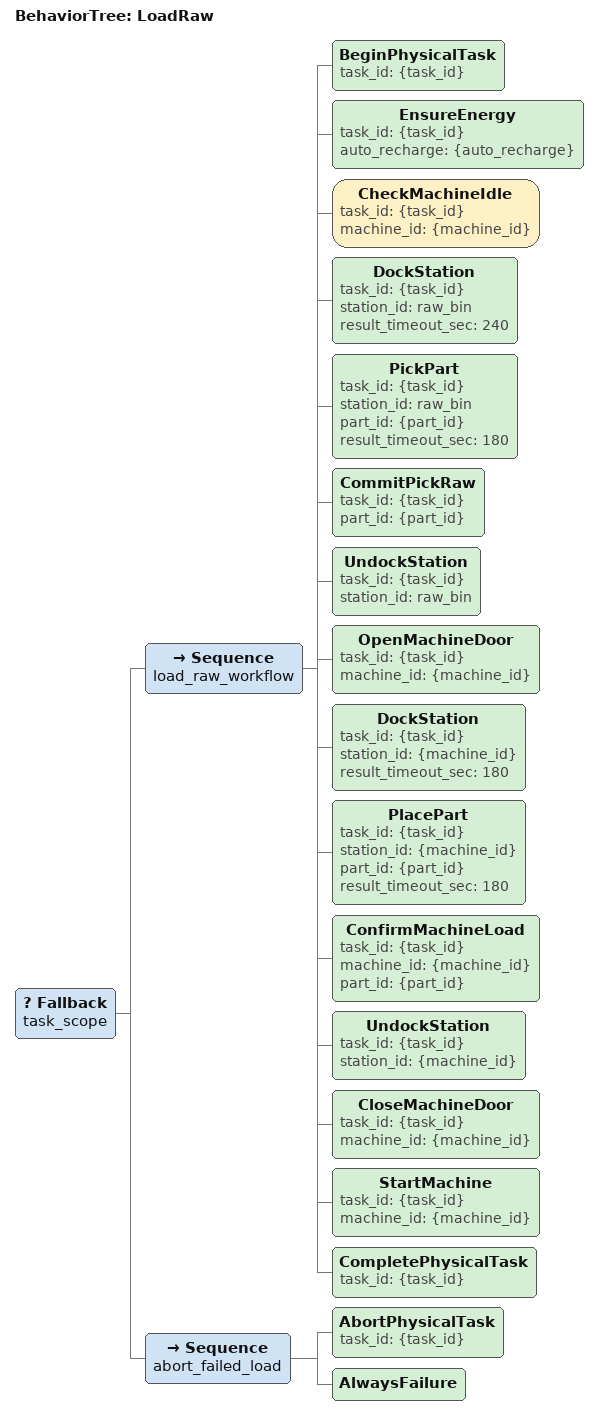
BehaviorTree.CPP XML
<root BTCPP_format="4" main_tree_to_execute="LoadRaw">
  <BehaviorTree ID="LoadRaw">
    <Fallback name="task_scope">
      <Sequence name="load_raw_workflow">
        <BeginPhysicalTask task_id="{task_id}"/>
        <EnsureEnergy task_id="{task_id}" auto_recharge="{auto_recharge}"/>
        <CheckMachineIdle task_id="{task_id}" machine_id="{machine_id}"/>
        <DockStation task_id="{task_id}" station_id="raw_bin"
                     result_timeout_sec="240"/>
        <PickPart task_id="{task_id}" station_id="raw_bin"
                  part_id="{part_id}"
                  result_timeout_sec="180"/>
        <CommitPickRaw task_id="{task_id}" part_id="{part_id}"/>
        <UndockStation task_id="{task_id}" station_id="raw_bin"/>
        <OpenMachineDoor task_id="{task_id}" machine_id="{machine_id}"/>
        <DockStation task_id="{task_id}" station_id="{machine_id}"
                     result_timeout_sec="180"/>
        <PlacePart task_id="{task_id}" station_id="{machine_id}"
                   part_id="{part_id}"
                   result_timeout_sec="180"/>
        <ConfirmMachineLoad task_id="{task_id}" machine_id="{machine_id}"
                            part_id="{part_id}"/>
        <UndockStation task_id="{task_id}" station_id="{machine_id}"/>
        <CloseMachineDoor task_id="{task_id}" machine_id="{machine_id}"/>
        <StartMachine task_id="{task_id}" machine_id="{machine_id}"/>
        <CompletePhysicalTask task_id="{task_id}"/>
      </Sequence>
      <Sequence name="abort_failed_load">
        <AbortPhysicalTask task_id="{task_id}"/>
        <AlwaysFailure/>
      </Sequence>
    </Fallback>
  </BehaviorTree>
</root>
